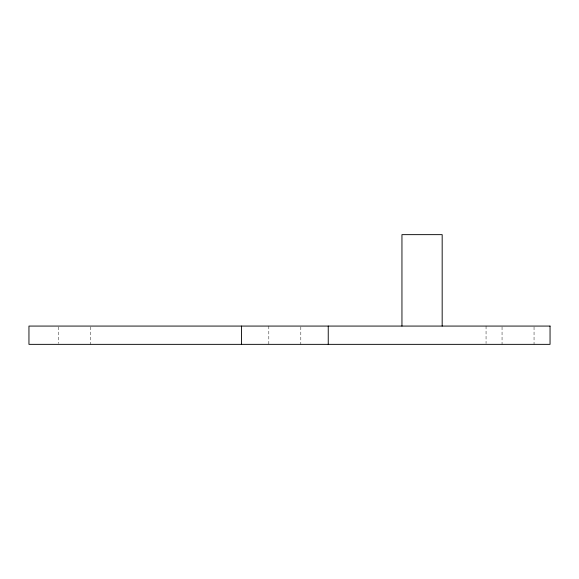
<?xml version="1.0" encoding="UTF-8"?>
<svg xmlns="http://www.w3.org/2000/svg" width="579" height="579" viewBox="0 0 579 579"><rect width="100%" height="100%" fill="white"/><g stroke="black" fill="none" stroke-linecap="round" stroke-linejoin="round"><path stroke-width="0.43" stroke-dasharray="2.9 2.17" d="M534.048 326.94L534.048 344.353M502.051 326.94L502.051 344.353M486.056 326.071L486.056 343.485M300.812 326.94L300.812 344.353M268.815 326.071L268.815 344.353M90.657 326.94L90.657 344.353M58.66 326.94L58.66 343.485"/><path stroke-width="0.87" d="M442.175 326.071L442.175 234.647L401.949 234.647L401.949 326.071M328.242 326.071L328.242 344.353M241.501 326.071L241.501 344.353M550.05 326.071L28.95 326.071L28.95 344.353L550.05 344.353L550.05 326.071"/></g></svg>
